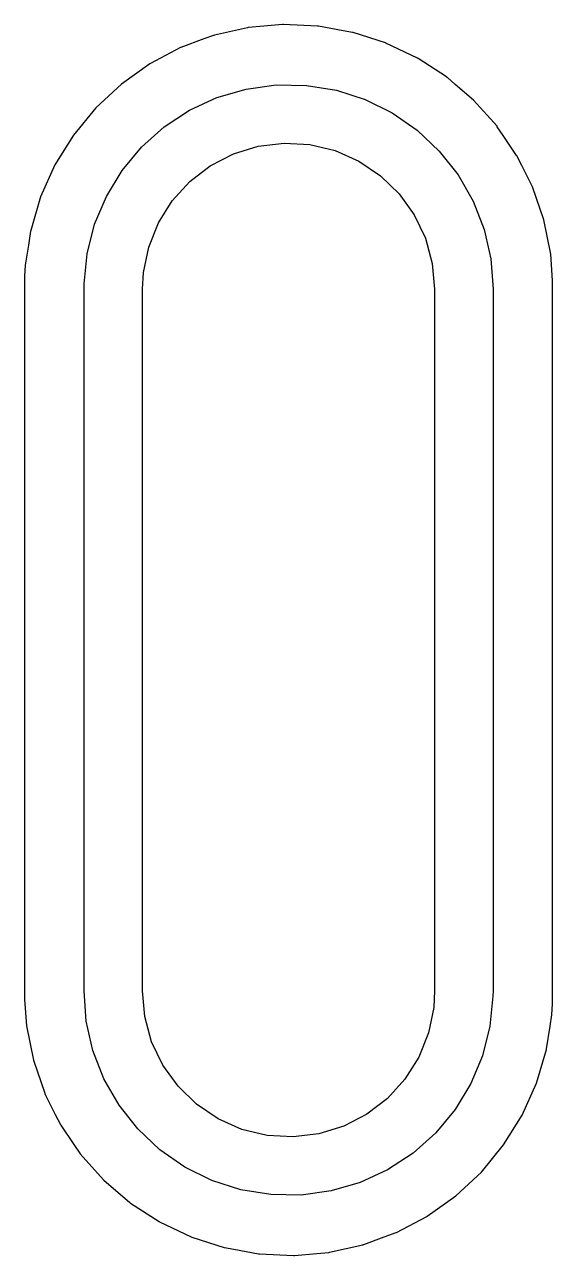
# Model space of a CAD drawing. Extents: x 14 to 417, y -165 to -100.
# Drawn here: x 386.62 to 391.13, y -132.26 to -121.74 of the extents above; entities that cross this region are included whole.
import ezdxf

# ---------------------------------------------------------------- set-up
doc = ezdxf.new("R2010")
doc.units = 0
doc.layers.add('BLACK', color=7, linetype='CONTINUOUS')

msp = doc.modelspace()

# ---------------------------------------------------------------- linework, layer by layer
at = {"layer": 'BLACK', "linetype": 'CONTINUOUS'}
for p, q in [((388.524, -121.764), (388.239, -121.828)), ((388.528, -121.763), (388.524, -121.764)), ((388.524, -121.764), (388.524, -121.764)), ((388.663, -121.751), (388.528, -121.763)), ((388.822, -121.737), (388.663, -121.751)), ((388.827, -121.737), (388.822, -121.737)), ((388.822, -121.737), (388.822, -121.737)), ((388.831, -121.737), (388.827, -121.737)), ((389.122, -121.75), (388.831, -121.737)), ((388.831, -121.737), (388.831, -121.737)), ((389.126, -121.751), (389.122, -121.75)), ((389.122, -121.75), (389.122, -121.75)), ((389.13, -121.751), (389.126, -121.751)), ((389.341, -121.789), (389.13, -121.751)), ((389.13, -121.751), (389.13, -121.751)), ((388.148, -121.86), (387.953, -121.932)), ((388.231, -121.83), (388.148, -121.86)), ((388.235, -121.829), (388.231, -121.83)), ((388.231, -121.83), (388.231, -121.83)), ((388.239, -121.828), (388.235, -121.829)), ((388.239, -121.828), (388.239, -121.828)), ((389.422, -121.804), (389.341, -121.789)), ((389.426, -121.805), (389.422, -121.804)), ((389.703, -121.894), (389.426, -121.805)), ((389.426, -121.805), (389.426, -121.805)), ((387.95, -121.934), (387.692, -122.07)), ((387.953, -121.932), (387.95, -121.934)), ((387.95, -121.934), (387.95, -121.934)), ((389.707, -121.895), (389.703, -121.894)), ((389.703, -121.894), (389.703, -121.894)), ((389.978, -122.024), (389.707, -121.895)), ((387.688, -122.072), (387.443, -122.246)), ((387.692, -122.07), (387.688, -122.072)), ((389.982, -122.026), (389.978, -122.024)), ((390.226, -122.185), (389.982, -122.026)), ((389.982, -122.026), (389.982, -122.026)), ((390.23, -122.188), (390.226, -122.185)), ((390.226, -122.185), (390.226, -122.185)), ((390.233, -122.19), (390.23, -122.188)), ((390.301, -122.249), (390.233, -122.19)), ((390.233, -122.19), (390.233, -122.19)), ((387.443, -122.246), (387.224, -122.45)), ((388.261, -122.361), (388.51, -122.288)), ((388.51, -122.288), (388.767, -122.253)), ((388.767, -122.253), (389.027, -122.257)), ((389.027, -122.257), (389.283, -122.298)), ((389.283, -122.298), (389.53, -122.377)), ((390.458, -122.383), (390.301, -122.249)), ((388.026, -122.469), (388.261, -122.361)), ((389.53, -122.377), (389.762, -122.492)), ((390.658, -122.606), (390.458, -122.383)), ((387.224, -122.45), (387.034, -122.682)), ((387.809, -122.612), (388.026, -122.469)), ((389.762, -122.492), (389.975, -122.64)), ((387.615, -122.784), (387.809, -122.612)), ((390.66, -122.61), (390.658, -122.606)), ((390.712, -122.686), (390.66, -122.61)), ((390.66, -122.61), (390.66, -122.61)), ((387.034, -122.682), (386.875, -122.937)), ((389.975, -122.64), (390.164, -122.818)), ((390.826, -122.855), (390.712, -122.686)), ((387.449, -122.984), (387.615, -122.784)), ((388.402, -122.843), (388.614, -122.777)), ((388.614, -122.777), (388.835, -122.751)), ((388.835, -122.751), (389.057, -122.763)), ((389.057, -122.763), (389.273, -122.815)), ((389.273, -122.815), (389.476, -122.905)), ((390.164, -122.818), (390.325, -123.021)), ((386.875, -122.937), (386.752, -123.211)), ((388.204, -122.945), (388.402, -122.843)), ((389.476, -122.905), (389.661, -123.029)), ((390.828, -122.858), (390.826, -122.855)), ((390.87, -122.941), (390.828, -122.858)), ((390.828, -122.858), (390.828, -122.858)), ((390.961, -123.123), (390.87, -122.941)), ((387.315, -123.206), (387.449, -122.984)), ((388.028, -123.08), (388.204, -122.945)), ((389.661, -123.029), (389.82, -123.183)), ((390.325, -123.021), (390.454, -123.247)), ((387.878, -123.244), (388.028, -123.08)), ((391.058, -123.407), (390.961, -123.123)), ((386.752, -123.211), (386.667, -123.499)), ((387.214, -123.445), (387.315, -123.206)), ((387.76, -123.433), (387.878, -123.244)), ((389.82, -123.183), (389.95, -123.364)), ((390.454, -123.247), (390.548, -123.488)), ((389.95, -123.364), (390.046, -123.564)), ((387.151, -123.696), (387.214, -123.445)), ((387.677, -123.639), (387.76, -123.433)), ((391.118, -123.701), (391.058, -123.407)), ((386.666, -123.503), (386.647, -123.622)), ((386.667, -123.499), (386.666, -123.503)), ((386.666, -123.503), (386.666, -123.503)), ((390.046, -123.564), (390.104, -123.779)), ((390.548, -123.488), (390.605, -123.741)), ((386.647, -123.622), (386.62, -123.795)), ((387.632, -123.856), (387.677, -123.639)), ((387.125, -123.954), (387.151, -123.696)), ((390.104, -123.779), (390.124, -124)), ((390.605, -123.741), (390.624, -124)), ((391.132, -123.924), (391.118, -123.701)), ((386.62, -123.795), (386.615, -123.889)), ((386.615, -123.889), (386.615, -130.076)), ((387.624, -124), (387.632, -123.856)), ((387.124, -124), (387.125, -123.954)), ((391.132, -130.111), (391.132, -123.924)), ((387.124, -130), (387.124, -124)), ((387.624, -130), (387.624, -124)), ((390.124, -124), (390.124, -130)), ((390.624, -124), (390.624, -130)), ((386.615, -130.076), (386.63, -130.299)), ((387.143, -130.259), (387.124, -130)), ((387.644, -130.221), (387.624, -130)), ((390.124, -130), (390.116, -130.144)), ((390.623, -130.046), (390.597, -130.304)), ((390.624, -130), (390.623, -130.046)), ((390.116, -130.144), (390.071, -130.361)), ((391.113, -130.303), (391.128, -130.205)), ((391.128, -130.205), (391.132, -130.111)), ((386.63, -130.299), (386.69, -130.593)), ((387.2, -130.512), (387.143, -130.259)), ((387.702, -130.436), (387.644, -130.221)), ((390.597, -130.304), (390.534, -130.555)), ((391.082, -130.497), (391.113, -130.303)), ((390.071, -130.361), (389.988, -130.567)), ((387.294, -130.753), (387.2, -130.512)), ((387.798, -130.636), (387.702, -130.436)), ((390.996, -130.789), (391.081, -130.501)), ((391.081, -130.501), (391.082, -130.497)), ((386.69, -130.593), (386.787, -130.877)), ((389.988, -130.567), (389.87, -130.756)), ((390.534, -130.555), (390.433, -130.794)), ((387.928, -130.817), (387.798, -130.636)), ((387.423, -130.979), (387.294, -130.753)), ((388.087, -130.971), (387.928, -130.817)), ((389.87, -130.756), (389.72, -130.92)), ((390.433, -130.794), (390.299, -131.016)), ((390.873, -131.063), (390.996, -130.789)), ((386.787, -130.877), (386.789, -130.881)), ((386.789, -130.881), (386.789, -130.881)), ((386.789, -130.881), (386.878, -131.059)), ((389.72, -130.92), (389.544, -131.055)), ((387.584, -131.182), (387.423, -130.979)), ((388.272, -131.095), (388.087, -130.971)), ((390.299, -131.016), (390.133, -131.216)), ((386.878, -131.059), (386.922, -131.145)), ((386.922, -131.145), (386.924, -131.149)), ((386.924, -131.149), (387.036, -131.314)), ((388.475, -131.185), (388.272, -131.095)), ((389.544, -131.055), (389.346, -131.157)), ((390.714, -131.318), (390.873, -131.063)), ((387.773, -131.36), (387.584, -131.182)), ((388.691, -131.237), (388.475, -131.185)), ((388.913, -131.249), (388.691, -131.237)), ((389.134, -131.223), (388.913, -131.249)), ((389.346, -131.157), (389.134, -131.223)), ((390.133, -131.216), (389.939, -131.388)), ((387.036, -131.314), (387.09, -131.394)), ((387.986, -131.508), (387.773, -131.36)), ((390.524, -131.55), (390.714, -131.318)), ((387.09, -131.394), (387.29, -131.617)), ((389.939, -131.388), (389.722, -131.531)), ((388.218, -131.623), (387.986, -131.508)), ((389.722, -131.531), (389.487, -131.639)), ((390.305, -131.754), (390.524, -131.55)), ((387.29, -131.617), (387.293, -131.62)), ((387.293, -131.62), (387.293, -131.62)), ((387.293, -131.62), (387.515, -131.81)), ((388.465, -131.702), (388.218, -131.623)), ((389.487, -131.639), (389.238, -131.712)), ((388.721, -131.743), (388.465, -131.702)), ((388.981, -131.747), (388.721, -131.743)), ((389.238, -131.712), (388.981, -131.747)), ((390.06, -131.928), (390.305, -131.754)), ((387.515, -131.81), (387.515, -131.81)), ((387.515, -131.81), (387.518, -131.812)), ((387.518, -131.812), (387.522, -131.815)), ((387.522, -131.815), (387.522, -131.815)), ((387.522, -131.815), (387.766, -131.974)), ((387.766, -131.974), (387.766, -131.974)), ((387.766, -131.974), (387.77, -131.976)), ((387.77, -131.976), (388.041, -132.105)), ((389.798, -132.066), (390.056, -131.93)), ((390.056, -131.93), (390.06, -131.928)), ((390.056, -131.93), (390.056, -131.93)), ((389.693, -132.105), (389.795, -132.068)), ((389.795, -132.068), (389.798, -132.066)), ((389.798, -132.066), (389.798, -132.066)), ((388.041, -132.105), (388.045, -132.106)), ((388.045, -132.106), (388.045, -132.106)), ((388.045, -132.106), (388.322, -132.195)), ((388.322, -132.195), (388.326, -132.196)), ((388.326, -132.196), (388.407, -132.211)), ((389.224, -132.236), (389.509, -132.172)), ((389.509, -132.172), (389.513, -132.171)), ((389.509, -132.172), (389.509, -132.172)), ((389.513, -132.171), (389.518, -132.17)), ((389.518, -132.17), (389.693, -132.105)), ((388.407, -132.211), (388.618, -132.249)), ((388.618, -132.249), (388.618, -132.249)), ((388.618, -132.249), (388.622, -132.249)), ((388.622, -132.249), (388.626, -132.25)), ((388.626, -132.25), (388.626, -132.25)), ((388.626, -132.25), (388.917, -132.263)), ((388.917, -132.263), (388.917, -132.263)), ((388.917, -132.263), (388.921, -132.263)), ((388.921, -132.263), (388.926, -132.263)), ((388.926, -132.263), (389.116, -132.246)), ((388.926, -132.263), (388.926, -132.263)), ((389.116, -132.246), (389.22, -132.237)), ((389.22, -132.237), (389.224, -132.236)), ((389.224, -132.236), (389.224, -132.236))]:
    msp.add_line(p, q, dxfattribs=at)

doc.saveas('drawing.dxf')
